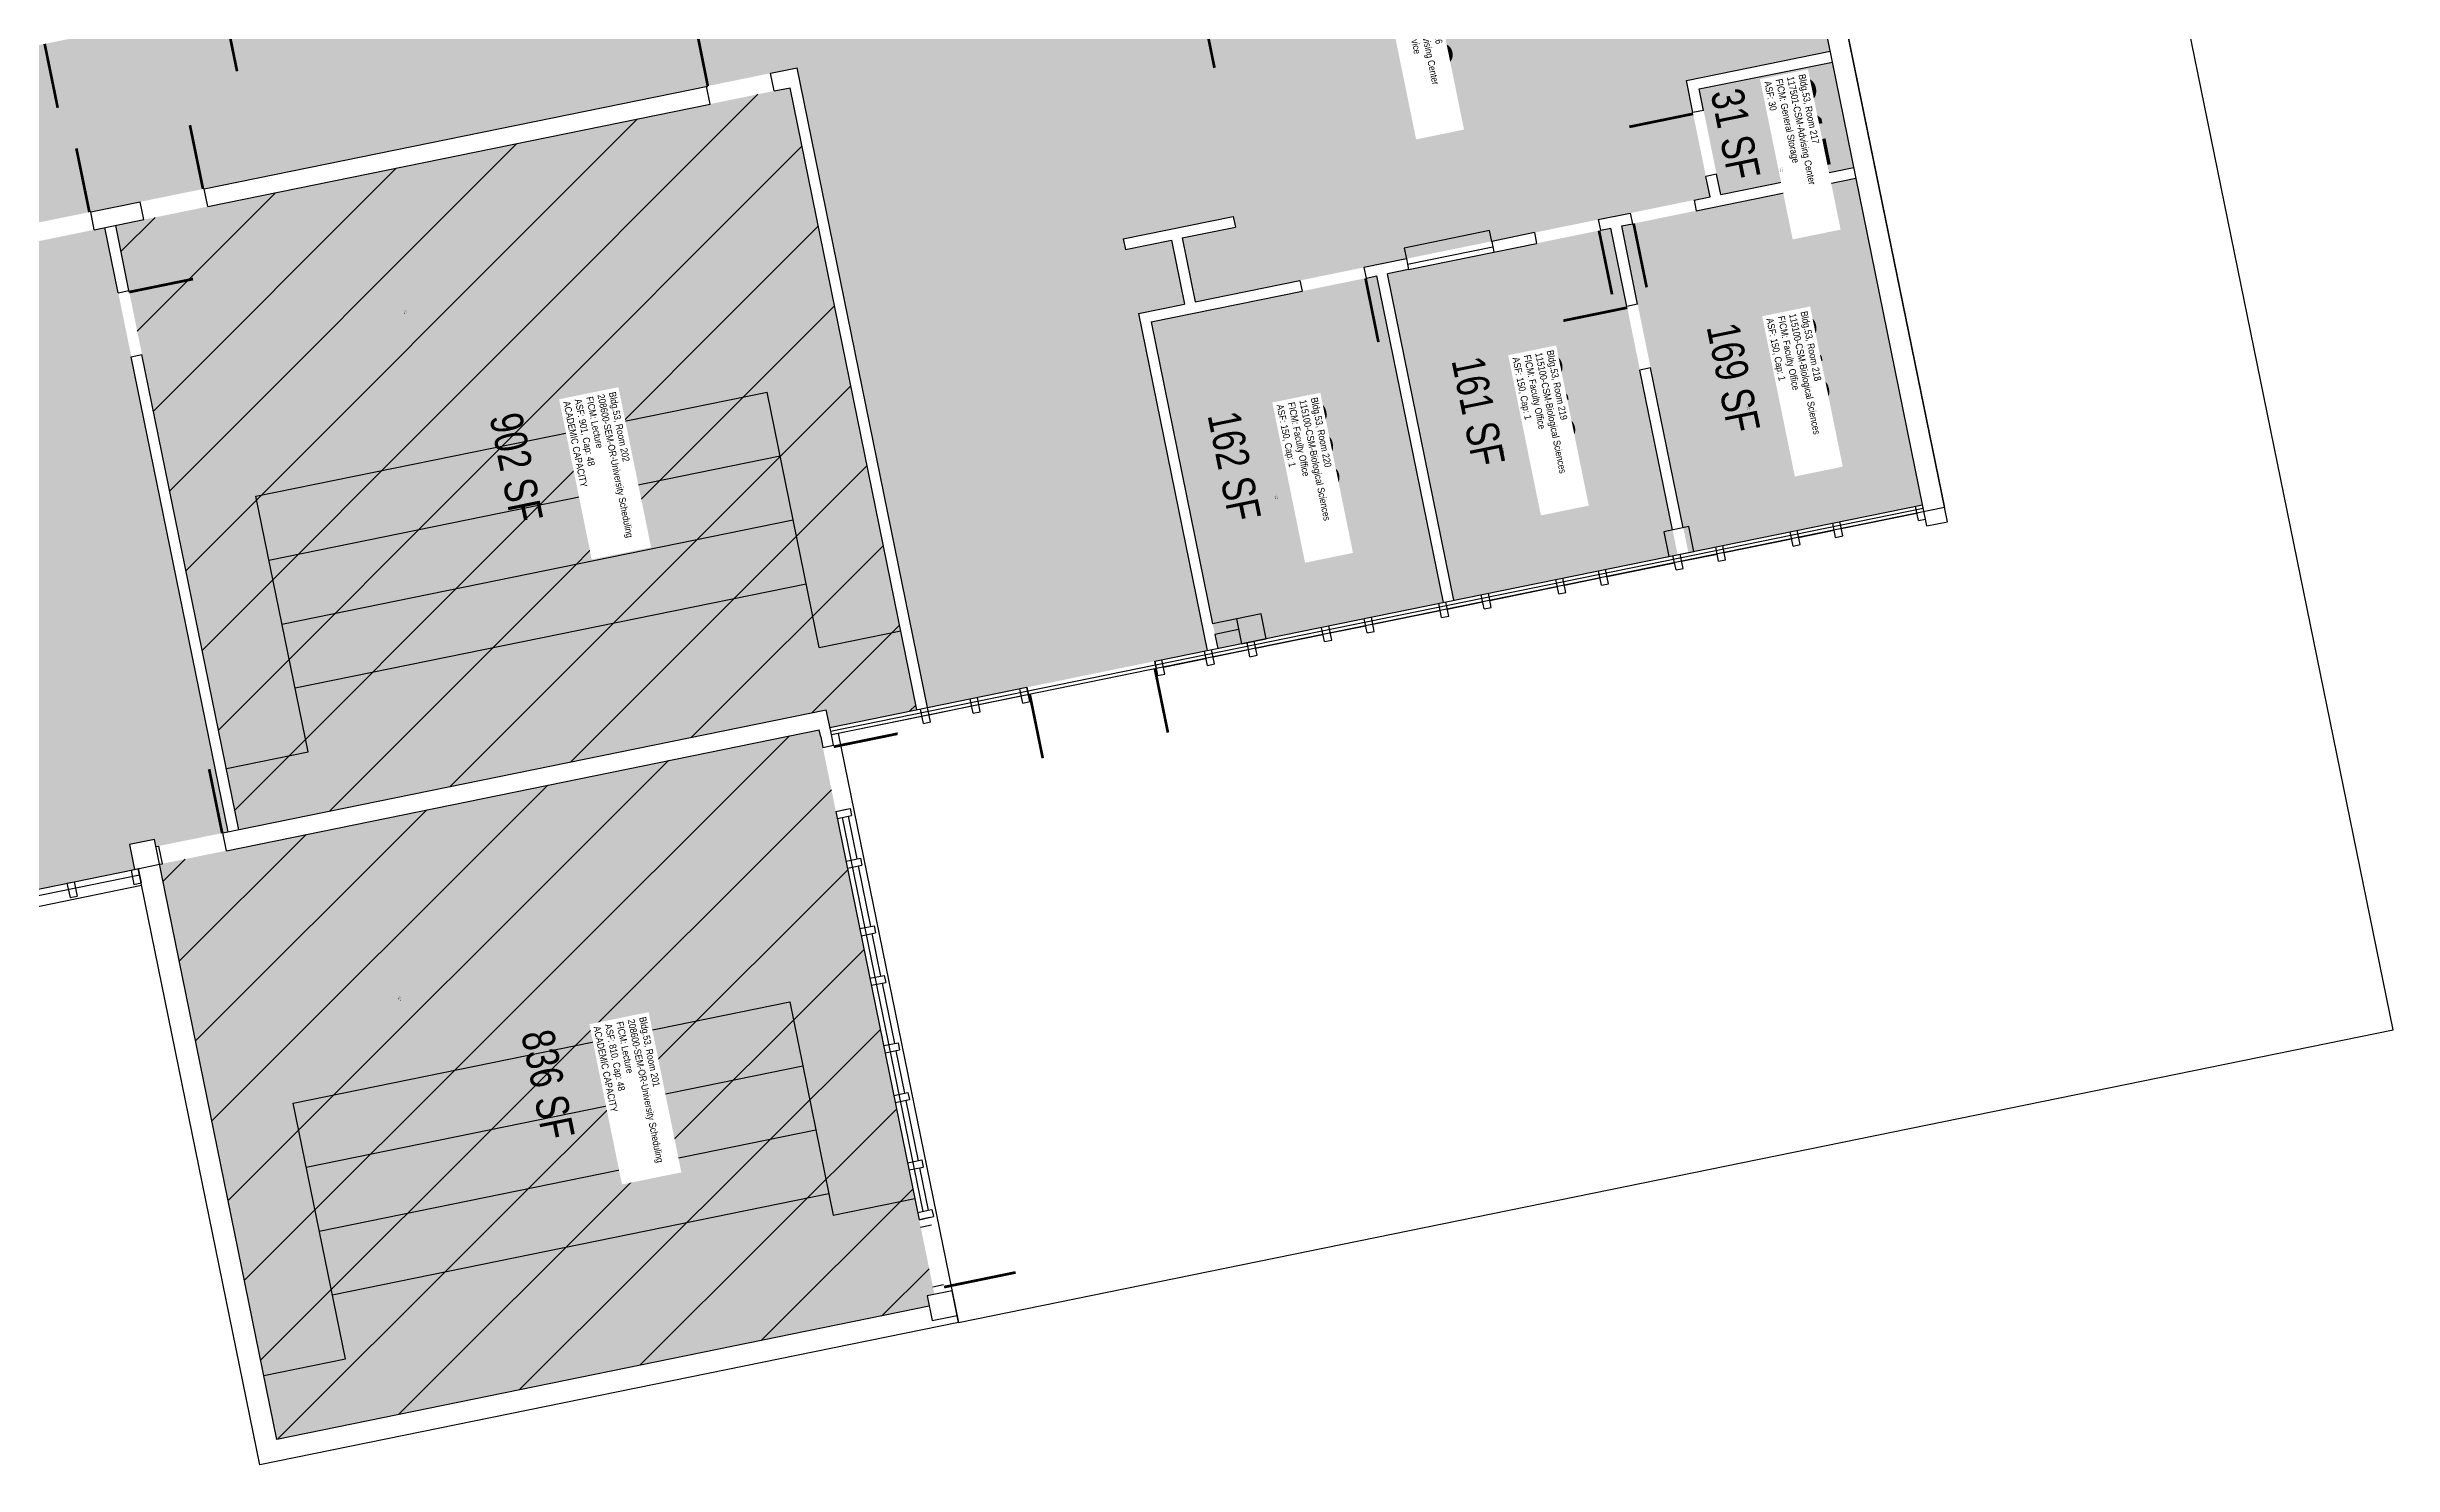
# Model space of a CAD drawing. Header units: inches. Extents: x 69216011 to 69218395, y 27680117 to 27681498.
# Drawn here: x 69217100 to 69218395, y 27680117 to 27680900 of the extents above; entities that cross this region are included whole.
import ezdxf
from ezdxf.enums import TextEntityAlignment as Align

# ---------------------------------------------------------------- set-up
doc = ezdxf.new("R2010")
doc.units = ezdxf.units.IN
doc.header["$LTSCALE"] = 10
doc.header["$MEASUREMENT"] = 0
for name, color, linetype in [('A-DOOR', 2, 'CONTINUOUS'), ('A-FLOR', 3, 'CONTINUOUS'), ('A-GLAZ', 1, 'CONTINUOUS'), ('A-IDEN-RNUM', 7, 'CONTINUOUS'), ('A-IDEN-SNUM', 4, 'CONTINUOUS'), ('A-IDEN-VNUM', 4, 'CONTINUOUS'), ('A-ROOF', 2, 'CONTINUOUS'), ('A-WALL', 5, 'CONTINUOUS'), ('AREA-TEXT', 3, 'CONTINUOUS'), ('Rooms-Capacity', 4, 'CONTINUOUS'), ('Rooms-Category-Color', 7, 'CONTINUOUS'), ('Rooms-College-Color', 7, 'CONTINUOUS'), ('Rooms-Department-Color', 7, 'CONTINUOUS'), ('Rooms-Division-Color', 7, 'CONTINUOUS'), ('Rooms-Information', 7, 'CONTINUOUS')]:
    doc.layers.add(name, color=color, linetype=linetype)
doc.styles.add('CP_AREA', font='arial.ttf', dxfattribs={"height": 15})
doc.styles.add('CP_ROOMSNUMBER', font='arial.ttf', dxfattribs={"height": 1})
doc.styles.add('CP_ROOMVNUMBER', font='arial.ttf', dxfattribs={"width": 0.85, "height": 0.075})
pattern_1 = [(45, (0, 0), (-26.516504294, 26.516504294), [])]

msp = doc.modelspace()

# ---------------------------------------------------------------- hatches: boundary and pattern name
at = {"layer": 'Rooms-Capacity'}
h = msp.add_hatch(dxfattribs=at)
h.set_pattern_fill('ANSI31', color=256, scale=300, style=0)
h.set_pattern_definition(pattern_1)
h.paths.add_polyline_path([(69217510.4, 27680877.8), (69217138.1, 27680801.8), (69217206.1, 27680468.2), (69217530.4, 27680534.4), (69217532.4, 27680524.6), (69217580.4, 27680534.4)])
h = msp.add_hatch(dxfattribs=at)
h.set_pattern_fill('ANSI31', color=256, scale=300, style=0)
h.set_pattern_definition(pattern_1)
h.paths.add_polyline_path([(69217527.3, 27680519.5), (69217526.5, 27680523.4), (69217162.3, 27680449.1), (69217227, 27680131.6), (69217587.2, 27680205.1), (69217586.1, 27680210.9), (69217590.1, 27680211.7)])
at = {"layer": 'Rooms-Category-Color', "true_color": 0xadadad}
msp.add_hatch(color=253, dxfattribs=at).paths.add_polyline_path([(69217649.4, 27681014.3), (69216816.1, 27680844.3), (69216780.8, 27680837.1), (69216385.4, 27680756.5), (69216374.7, 27680809.4), (69216366.1, 27680807.7), (69216330.8, 27680800.5), (69216289.6, 27680792), (69216242.6, 27680782.5), (69216207.1, 27680775.2), (69216171.8, 27680768), (69216162, 27680766), (69216192, 27680619.1), (69217514.3, 27680888.8), (69217586.3, 27680535.6), (69217740.6, 27680567.1), (69217702.7, 27680753.2), (69217728.2, 27680758.4), (69217721, 27680793.7), (69217695.5, 27680788.5), (69217694.3, 27680794.3), (69217755.1, 27680806.7), (69217756.3, 27680800.9), (69217726.9, 27680794.9), (69217734.1, 27680759.6), (69218018.3, 27680817.6), (69218005.2, 27680881.7), (69218084.6, 27680897.9), (69218065.6, 27680991), (69217670.6, 27680910.4)])
at = {"layer": 'Rooms-Category-Color', "true_color": 0xe3c5e1}
msp.add_hatch(color=254, dxfattribs=at).paths.add_polyline_path([(69218085.8, 27680892), (69218012.3, 27680877.1), (69218024.2, 27680818.8), (69218097.7, 27680833.7)])
at = {"layer": 'Rooms-Category-Color', "true_color": 0xffff64}
for points in [[(69217510.4, 27680877.8), (69217138.1, 27680801.8), (69217206.1, 27680468.2), (69217530.4, 27680534.4), (69217532.4, 27680524.6), (69217580.4, 27680534.4)], [(69217132.2, 27680800.6), (69217049.9, 27680783.8), (69217070.3, 27680683.9), (69216762.1, 27680621), (69216811.8, 27680377.6), (69216910.3, 27680397.7), (69216924.1, 27680400.5), (69217148.5, 27680446.3), (69217145.7, 27680460), (69217159.5, 27680462.8), (69217160.3, 27680458.9), (69217200.2, 27680467)], [(69217527.3, 27680519.5), (69217526.5, 27680523.4), (69217162.3, 27680449.1), (69217227, 27680131.6), (69217587.2, 27680205.1), (69217586.1, 27680210.9), (69217590.1, 27680211.7)]]:
    msp.add_hatch(color=51, dxfattribs=at).paths.add_polyline_path(points)
at = {"layer": 'Rooms-Category-Color', "true_color": 0xfa9ba3}
for points in [[(69218098.8, 27680827.9), (69217969.5, 27680801.5), (69218003.5, 27680634.9), (69218006.3, 27680621.2), (69218009.3, 27680621.8), (69218135.6, 27680647.6)], [(69217963.6, 27680800.3), (69217840.2, 27680775.1), (69217876.9, 27680594.9), (69217995.6, 27680619), (69218000.4, 27680620), (69217997.6, 27680633.7)], [(69217834.3, 27680773.9), (69217709.8, 27680748.5), (69217743.7, 27680581.9), (69217746.5, 27680568.3), (69217773.3, 27680573.7), (69217871.1, 27680593.7)]]:
    msp.add_hatch(color=241, dxfattribs=at).paths.add_polyline_path(points)
at = {"layer": 'Rooms-College-Color', "true_color": 0xadadad}
msp.add_hatch(color=253, dxfattribs=at).paths.add_polyline_path([(69217649.4, 27681014.3), (69216816.1, 27680844.3), (69216780.8, 27680837.1), (69216385.4, 27680756.5), (69216374.7, 27680809.4), (69216366.1, 27680807.7), (69216330.8, 27680800.5), (69216289.6, 27680792), (69216242.6, 27680782.5), (69216207.1, 27680775.2), (69216171.8, 27680768), (69216162, 27680766), (69216192, 27680619.1), (69217514.3, 27680888.8), (69217586.3, 27680535.6), (69217740.6, 27680567.1), (69217702.7, 27680753.2), (69217728.2, 27680758.4), (69217721, 27680793.7), (69217695.5, 27680788.5), (69217694.3, 27680794.3), (69217755.1, 27680806.7), (69217756.3, 27680800.9), (69217726.9, 27680794.9), (69217734.1, 27680759.6), (69218018.3, 27680817.6), (69218005.2, 27680881.7), (69218084.6, 27680897.9), (69218065.6, 27680991), (69217670.6, 27680910.4)])
at = {"layer": 'Rooms-College-Color', "true_color": 0xffe090}
for points in [[(69218085.8, 27680892), (69218012.3, 27680877.1), (69218024.2, 27680818.8), (69218097.7, 27680833.7)], [(69218098.8, 27680827.9), (69217969.5, 27680801.5), (69218003.5, 27680634.9), (69218006.3, 27680621.2), (69218009.3, 27680621.8), (69218135.6, 27680647.6)], [(69217132.2, 27680800.6), (69217049.9, 27680783.8), (69217070.3, 27680683.9), (69216762.1, 27680621), (69216811.8, 27680377.6), (69216910.3, 27680397.7), (69216924.1, 27680400.5), (69217148.5, 27680446.3), (69217145.7, 27680460), (69217159.5, 27680462.8), (69217160.3, 27680458.9), (69217200.2, 27680467)], [(69217963.6, 27680800.3), (69217840.2, 27680775.1), (69217876.9, 27680594.9), (69217995.6, 27680619), (69218000.4, 27680620), (69217997.6, 27680633.7)], [(69217834.3, 27680773.9), (69217709.8, 27680748.5), (69217743.7, 27680581.9), (69217746.5, 27680568.3), (69217773.3, 27680573.7), (69217871.1, 27680593.7)]]:
    msp.add_hatch(color=41, dxfattribs=at).paths.add_polyline_path(points)
at = {"layer": 'Rooms-College-Color', "true_color": 0xffff64}
for points in [[(69217510.4, 27680877.8), (69217138.1, 27680801.8), (69217206.1, 27680468.2), (69217530.4, 27680534.4), (69217532.4, 27680524.6), (69217580.4, 27680534.4)], [(69217527.3, 27680519.5), (69217526.5, 27680523.4), (69217162.3, 27680449.1), (69217227, 27680131.6), (69217587.2, 27680205.1), (69217586.1, 27680210.9), (69217590.1, 27680211.7)]]:
    msp.add_hatch(color=51, dxfattribs=at).paths.add_polyline_path(points)
at = {"layer": 'Rooms-Department-Color', "true_color": 0xacacac}
msp.add_hatch(color=253, dxfattribs=at).paths.add_polyline_path([(69217649.4, 27681014.3), (69216816.1, 27680844.3), (69216780.8, 27680837.1), (69216385.4, 27680756.5), (69216374.7, 27680809.4), (69216366.1, 27680807.7), (69216330.8, 27680800.5), (69216289.6, 27680792), (69216242.6, 27680782.5), (69216207.1, 27680775.2), (69216171.8, 27680768), (69216162, 27680766), (69216192, 27680619.1), (69217514.3, 27680888.8), (69217586.3, 27680535.6), (69217740.6, 27680567.1), (69217702.7, 27680753.2), (69217728.2, 27680758.4), (69217721, 27680793.7), (69217695.5, 27680788.5), (69217694.3, 27680794.3), (69217755.1, 27680806.7), (69217756.3, 27680800.9), (69217726.9, 27680794.9), (69217734.1, 27680759.6), (69218018.3, 27680817.6), (69218005.2, 27680881.7), (69218084.6, 27680897.9), (69218065.6, 27680991), (69217670.6, 27680910.4)])
at = {"layer": 'Rooms-Department-Color', "true_color": 0xffe090}
for points in [[(69218085.8, 27680892), (69218012.3, 27680877.1), (69218024.2, 27680818.8), (69218097.7, 27680833.7)], [(69218098.8, 27680827.9), (69217969.5, 27680801.5), (69218003.5, 27680634.9), (69218006.3, 27680621.2), (69218009.3, 27680621.8), (69218135.6, 27680647.6)], [(69217132.2, 27680800.6), (69217049.9, 27680783.8), (69217070.3, 27680683.9), (69216762.1, 27680621), (69216811.8, 27680377.6), (69216910.3, 27680397.7), (69216924.1, 27680400.5), (69217148.5, 27680446.3), (69217145.7, 27680460), (69217159.5, 27680462.8), (69217160.3, 27680458.9), (69217200.2, 27680467)], [(69217963.6, 27680800.3), (69217840.2, 27680775.1), (69217876.9, 27680594.9), (69217995.6, 27680619), (69218000.4, 27680620), (69217997.6, 27680633.7)], [(69217834.3, 27680773.9), (69217709.8, 27680748.5), (69217743.7, 27680581.9), (69217746.5, 27680568.3), (69217773.3, 27680573.7), (69217871.1, 27680593.7)]]:
    msp.add_hatch(color=41, dxfattribs=at).paths.add_polyline_path(points)
at = {"layer": 'Rooms-Department-Color', "true_color": 0x003fff}
for points in [[(69217510.4, 27680877.8), (69217138.1, 27680801.8), (69217206.1, 27680468.2), (69217530.4, 27680534.4), (69217532.4, 27680524.6), (69217580.4, 27680534.4)], [(69217527.3, 27680519.5), (69217526.5, 27680523.4), (69217162.3, 27680449.1), (69217227, 27680131.6), (69217587.2, 27680205.1), (69217586.1, 27680210.9), (69217590.1, 27680211.7)]]:
    msp.add_hatch(color=160, dxfattribs=at).paths.add_polyline_path(points)
at = {"layer": 'Rooms-Division-Color', "true_color": 0xadadad}
msp.add_hatch(color=253, dxfattribs=at).paths.add_polyline_path([(69217649.4, 27681014.3), (69216816.1, 27680844.3), (69216780.8, 27680837.1), (69216385.4, 27680756.5), (69216374.7, 27680809.4), (69216366.1, 27680807.7), (69216330.8, 27680800.5), (69216289.6, 27680792), (69216242.6, 27680782.5), (69216207.1, 27680775.2), (69216171.8, 27680768), (69216162, 27680766), (69216192, 27680619.1), (69217514.3, 27680888.8), (69217586.3, 27680535.6), (69217740.6, 27680567.1), (69217702.7, 27680753.2), (69217728.2, 27680758.4), (69217721, 27680793.7), (69217695.5, 27680788.5), (69217694.3, 27680794.3), (69217755.1, 27680806.7), (69217756.3, 27680800.9), (69217726.9, 27680794.9), (69217734.1, 27680759.6), (69218018.3, 27680817.6), (69218005.2, 27680881.7), (69218084.6, 27680897.9), (69218065.6, 27680991), (69217670.6, 27680910.4)])
at = {"layer": 'Rooms-Division-Color', "true_color": 0xffe090}
for points in [[(69218085.8, 27680892), (69218012.3, 27680877.1), (69218024.2, 27680818.8), (69218097.7, 27680833.7)], [(69218098.8, 27680827.9), (69217969.5, 27680801.5), (69218003.5, 27680634.9), (69218006.3, 27680621.2), (69218009.3, 27680621.8), (69218135.6, 27680647.6)], [(69217132.2, 27680800.6), (69217049.9, 27680783.8), (69217070.3, 27680683.9), (69216762.1, 27680621), (69216811.8, 27680377.6), (69216910.3, 27680397.7), (69216924.1, 27680400.5), (69217148.5, 27680446.3), (69217145.7, 27680460), (69217159.5, 27680462.8), (69217160.3, 27680458.9), (69217200.2, 27680467)], [(69217963.6, 27680800.3), (69217840.2, 27680775.1), (69217876.9, 27680594.9), (69217995.6, 27680619), (69218000.4, 27680620), (69217997.6, 27680633.7)], [(69217834.3, 27680773.9), (69217709.8, 27680748.5), (69217743.7, 27680581.9), (69217746.5, 27680568.3), (69217773.3, 27680573.7), (69217871.1, 27680593.7)]]:
    msp.add_hatch(color=41, dxfattribs=at).paths.add_polyline_path(points)
at = {"layer": 'Rooms-Division-Color', "true_color": 0x003fff}
for points in [[(69217510.4, 27680877.8), (69217138.1, 27680801.8), (69217206.1, 27680468.2), (69217530.4, 27680534.4), (69217532.4, 27680524.6), (69217580.4, 27680534.4)], [(69217527.3, 27680519.5), (69217526.5, 27680523.4), (69217162.3, 27680449.1), (69217227, 27680131.6), (69217587.2, 27680205.1), (69217586.1, 27680210.9), (69217590.1, 27680211.7)]]:
    msp.add_hatch(color=160, dxfattribs=at).paths.add_polyline_path(points)

# ---------------------------------------------------------------- linework, layer by layer
at = {"layer": 'A-DOOR'}
for points in [[(69217197.9, 27680922.2, 1.5, 1.5, 0), (69217205.1, 27680886.9, 0, 0, 0), (69217204.4, 27680886.8, 0, 0, 0.414214), (69217232.5, 27680929.3, 0, 0, 0.414214)], [(69217737.5, 27680924.1, 1.5, 1.5, 0), (69217744.7, 27680888.8, 0, 0, 0), (69217745.4, 27680889, 0, 0, -0.414214), (69217702.9, 27680917, 0, 0, -0.414214)], [(69217098.9, 27680902, 1.5, 1.5, 0), (69217106.1, 27680866.7, 0, 0, 0), (69217105.3, 27680866.6, 0, 0, 0.414214), (69217133.4, 27680909.1, 0, 0, 0.414214)], [(69217465, 27680878.7, 1.5, 1.5, 0), (69217457.9, 27680914, 0, 0, 0), (69217457.1, 27680913.8, 0, 0, -0.414214), (69217499.6, 27680885.8, 0, 0, -0.414214)], [(69217186.3, 27680821.9, 1.5, 1.5, 0), (69217179.1, 27680857.1, 0, 0, 0), (69217179.8, 27680857.3, 0, 0, 0.414214), (69217151.7, 27680814.8, 0, 0, 0.414214)], [(69218008.9, 27680863.4, 1.5, 1.5, 0), (69217973.7, 27680856.2, 0, 0, 0), (69217973.5, 27680856.9, 0, 0, 0.414214), (69218016, 27680828.8, 0, 0, 0.414214)], [(69217123.6, 27680809.1, 1.5, 1.5, 0), (69217116.4, 27680844.3, 0, 0, 0), (69217117.1, 27680844.5, 0, 0, 0.414214), (69217089, 27680802, 0, 0, 0.414214)], [(69217976.1, 27680802.8, 1.5, 1.5, 0), (69217983.3, 27680767.6, 0, 0, 0), (69217982.6, 27680767.4, 0, 0, 0.414214), (69218010.7, 27680809.9, 0, 0, 0.414214)], [(69217957, 27680798.9, 1.5, 1.5, 0), (69217964.2, 27680763.7, 0, 0, 0), (69217965, 27680763.8, 0, 0, -0.414214), (69217922.5, 27680791.9, 0, 0, -0.414214)], [(69217145.6, 27680765, 1.5, 1.5, 0), (69217180.8, 27680772.2, 0, 0, 0), (69217180.7, 27680773, 0, 0, -0.414214), (69217152.6, 27680730.5, 0, 0, -0.414214)], [(69217828.1, 27680772.6, 1.5, 1.5, 0), (69217835.2, 27680737.4, 0, 0, 0), (69217836, 27680737.5, 0, 0, -0.414214), (69217793.5, 27680765.6, 0, 0, -0.414214)], [(69217972.6, 27680756.4, 1.5, 1.5, 0), (69217937.3, 27680749.2, 0, 0, 0), (69217937.2, 27680749.9, 0, 0, 0.414214), (69217979.6, 27680721.9, 0, 0, 0.414214)], [(69217711.8, 27680557.1, 1.5, 1.5, 0), (69217719, 27680521.8, 0, 0, 0), (69217719.7, 27680522, 0, 0, -0.414214), (69217677.3, 27680550, 0, 0, -0.414214)], [(69217642.7, 27680543, 1.5, 1.5, 0), (69217649.9, 27680507.7, 0, 0, 0), (69217649.2, 27680507.6, 0, 0, 0.414214), (69217677.3, 27680550, 0, 0, 0.414214)], [(69217534.5, 27680514, 1.5, 1.5, 0), (69217569.8, 27680521.2, 0, 0, 0), (69217569.7, 27680522, 0, 0, -0.414214), (69217541.6, 27680479.5, 0, 0, -0.414214)], [(69217196.9, 27680466.3, 1.5, 1.5, 0), (69217189.7, 27680501.6, 0, 0, 0), (69217190.4, 27680501.7, 0, 0, 0.414214), (69217162.3, 27680459.2, 0, 0, 0.414214)], [(69217595.4, 27680215.7, 1.5, 1.5, 0), (69217634.9, 27680223.8, 0, 0, 0), (69217635.1, 27680223, 0, 0, 0.450018), (69217588.4, 27680250, 0, 0, 0.414214)]]:
    msp.add_lwpolyline(points, format="xyseb", dxfattribs=at)
at = {"layer": 'A-FLOR'}
for p, q in [((69217215.5, 27680652.3), (69217497.7, 27680709.8)), ((69217526.5, 27680568.7), (69217497.7, 27680709.8)), ((69217222.7, 27680617), (69217504.9, 27680674.6)), ((69217244.3, 27680511.2), (69217215.5, 27680652.3)), ((69217229.9, 27680581.7), (69217512.1, 27680639.3)), ((69217237.1, 27680546.5), (69217519.3, 27680604)), ((69217526.5, 27680568.7), (69217571.6, 27680577.9)), ((69217199.2, 27680502), (69217244.3, 27680511.2)), ((69217236.1, 27680317.2), (69217510.2, 27680373.1)), ((69217510.2, 27680373.1), (69217534.2, 27680255.5)), ((69217243.3, 27680281.9), (69217517.4, 27680337.8)), ((69217264.9, 27680176.1), (69217236.1, 27680317.2)), ((69217250.5, 27680246.6), (69217524.6, 27680302.5)), ((69217257.7, 27680211.4), (69217531.8, 27680267.3)), ((69217534.2, 27680255.5), (69217579.3, 27680264.7)), ((69217219.8, 27680166.9), (69217264.9, 27680176.1))]:
    msp.add_line(p, q, dxfattribs=at)
at = {"layer": 'A-GLAZ'}
for p, q in [((69217896.6, 27680798.9), (69217849.5, 27680789.3)), ((69217897.8, 27680793), (69217896.6, 27680798.9)), ((69217849.5, 27680789.3), (69217850.7, 27680783.4)), ((69217851.3, 27680780.4), (69217898.4, 27680790)), ((69217851.9, 27680777.5), (69217899, 27680787.1)), ((69217711.7, 27680561.2), (69218135.6, 27680647.6)), ((69218137.2, 27680639.7), (69218135.6, 27680647.6)), ((69217532.8, 27680522.6), (69218136, 27680645.7)), ((69218087.6, 27680629.6), (69218086, 27680637.5)), ((69218091.6, 27680630.4), (69218089.9, 27680638.3)), ((69218090.7, 27680634.4), (69218132.5, 27680642.9)), ((69218133.3, 27680638.9), (69218131.7, 27680646.8)), ((69218133.3, 27680638.9), (69218137.2, 27680639.7)), ((69218023, 27680616.4), (69218021.4, 27680624.3)), ((69218026.9, 27680617.2), (69218025.3, 27680625.1)), ((69218026.1, 27680621.2), (69218063.3, 27680628.8)), ((69218064.1, 27680624.8), (69218062.5, 27680632.7)), ((69218064.1, 27680624.8), (69218068, 27680625.6)), ((69218068, 27680625.6), (69218066.4, 27680633.5)), ((69218067.2, 27680629.6), (69218086.8, 27680633.6)), ((69218087.6, 27680629.6), (69218091.6, 27680630.4)), ((69217958.3, 27680603.2), (69217956.7, 27680611.1)), ((69217962.2, 27680604), (69217960.6, 27680611.9)), ((69217961.4, 27680608), (69217998.6, 27680615.6)), ((69217999.5, 27680611.6), (69217997.8, 27680619.5)), ((69217999.5, 27680611.6), (69218003.4, 27680612.4)), ((69218003.4, 27680612.4), (69218001.8, 27680620.3)), ((69218002.6, 27680616.4), (69218022.2, 27680620.4)), ((69218002.6, 27680616.4), (69218022.2, 27680620.4)), ((69218023, 27680616.4), (69218026.9, 27680617.2)), ((69217893.6, 27680590.1), (69217892, 27680597.9)), ((69217897.5, 27680590.9), (69217895.9, 27680598.7)), ((69217896.7, 27680594.8), (69217934, 27680602.4)), ((69217934.8, 27680598.4), (69217933.2, 27680606.3)), ((69217934.8, 27680598.4), (69217938.7, 27680599.2)), ((69217938.7, 27680599.2), (69217937.1, 27680607.1)), ((69217937.9, 27680603.2), (69217957.5, 27680607.2)), ((69217937.9, 27680603.2), (69217957.5, 27680607.2)), ((69217958.3, 27680603.2), (69217962.2, 27680604)), ((69217829, 27680576.9), (69217827.4, 27680584.7)), ((69217832.9, 27680577.7), (69217831.3, 27680585.5)), ((69217832.1, 27680581.6), (69217869.3, 27680589.2)), ((69217870.1, 27680585.3), (69217868.5, 27680593.1)), ((69217870.1, 27680585.3), (69217874, 27680586.1)), ((69217874, 27680586.1), (69217872.4, 27680593.9)), ((69217873.2, 27680590), (69217892.8, 27680594)), ((69217893.6, 27680590.1), (69217897.5, 27680590.9)), ((69217764.3, 27680563.7), (69217762.7, 27680571.5)), ((69217768.2, 27680564.5), (69217766.6, 27680572.3)), ((69217767.4, 27680568.4), (69217804.6, 27680576)), ((69217805.4, 27680572.1), (69217803.8, 27680579.9)), ((69217805.4, 27680572.1), (69217809.4, 27680572.9)), ((69217809.4, 27680572.9), (69217807.8, 27680580.7)), ((69217808.6, 27680576.8), (69217828.2, 27680580.8)), ((69217829, 27680576.9), (69217832.9, 27680577.7)), ((69217713.3, 27680553.3), (69217711.7, 27680561.2)), ((69217717.3, 27680554.1), (69217715.7, 27680562)), ((69217716.5, 27680558), (69217740, 27680562.8)), ((69217740.8, 27680558.9), (69217739.2, 27680566.8)), ((69217740.8, 27680558.9), (69217744.7, 27680559.7)), ((69217744.7, 27680559.7), (69217743.1, 27680567.6)), ((69217743.9, 27680563.6), (69217763.5, 27680567.6)), ((69217764.3, 27680563.7), (69217768.2, 27680564.5)), ((69217532.4, 27680524.6), (69217641.2, 27680546.8)), ((69217638.9, 27680538.1), (69217637.3, 27680546)), ((69217642.8, 27680538.9), (69217641.2, 27680546.8)), ((69217713.3, 27680553.3), (69217717.3, 27680554.1)), ((69217584, 27680526.9), (69217582.4, 27680534.8)), ((69217587.9, 27680527.7), (69217586.3, 27680535.6)), ((69217587.1, 27680531.7), (69217610.6, 27680536.5)), ((69217611.5, 27680532.5), (69217609.8, 27680540.4)), ((69217611.5, 27680532.5), (69217615.4, 27680533.3)), ((69217615.4, 27680533.3), (69217613.8, 27680541.2)), ((69217614.6, 27680537.3), (69217638.1, 27680542.1)), ((69217638.9, 27680538.1), (69217642.8, 27680538.9)), ((69217533.2, 27680520.7), (69217583.2, 27680530.9)), ((69217584, 27680526.9), (69217587.9, 27680527.7)), ((69217535.7, 27680478.3), (69217543.6, 27680479.9)), ((69217543.6, 27680479.9), (69217544.4, 27680476)), ((69217535.7, 27680478.3), (69217581.7, 27680252.9)), ((69217536.5, 27680474.4), (69217544.4, 27680476)), ((69217583.8, 27680257.5), (69217539.4, 27680475)), ((69217542.4, 27680475.6), (69217547.2, 27680452.1)), ((69216187.5, 27680246.8), (69217151.2, 27680443.3)), ((69216204, 27680253.6), (69217148.5, 27680446.3)), ((69217146.6, 27680445.9), (69217150.5, 27680446.7)), ((69217146.6, 27680445.9), (69217148.2, 27680438)), ((69217150.5, 27680446.7), (69217152.1, 27680438.8)), ((69217541.3, 27680450.9), (69217549.2, 27680452.5)), ((69217542.1, 27680447), (69217550, 27680448.6)), ((69217548, 27680448.2), (69217554.8, 27680414.8)), ((69217549.2, 27680452.5), (69217550, 27680448.6)), ((69216178.4, 27680238.8), (69217152.4, 27680437.5)), ((69217111.2, 27680438.6), (69217115.2, 27680439.4)), ((69217111.2, 27680438.6), (69217112.9, 27680430.7)), ((69217112.9, 27680430.7), (69217116.8, 27680431.5)), ((69217115.2, 27680439.4), (69217116.8, 27680431.5)), ((69217148.2, 27680438), (69217152.1, 27680438.8)), ((69217548.9, 27680413.6), (69217556.8, 27680415.2)), ((69217556.8, 27680415.2), (69217557.6, 27680411.3)), ((69217549.7, 27680409.7), (69217557.6, 27680411.3)), ((69217555.6, 27680410.9), (69217560.4, 27680387.4)), ((69217554.5, 27680386.2), (69217562.4, 27680387.8)), ((69217555.3, 27680382.3), (69217563.2, 27680383.9)), ((69217561.2, 27680383.5), (69217568, 27680350.2)), ((69217562.4, 27680387.8), (69217563.2, 27680383.9)), ((69217562.1, 27680349), (69217570, 27680350.6)), ((69217570, 27680350.6), (69217570.8, 27680346.7)), ((69217562.9, 27680345), (69217570.8, 27680346.7)), ((69217568.8, 27680346.2), (69217573.6, 27680322.7)), ((69217567.7, 27680321.5), (69217575.5, 27680323.1)), ((69217568.5, 27680317.6), (69217576.3, 27680319.2)), ((69217574.3, 27680318.8), (69217581.1, 27680285.5)), ((69217575.5, 27680323.1), (69217576.3, 27680319.2)), ((69217575.3, 27680284.3), (69217583.1, 27680285.9)), ((69217583.1, 27680285.9), (69217583.9, 27680282)), ((69217576.1, 27680280.4), (69217583.9, 27680282)), ((69217581.9, 27680281.6), (69217586.7, 27680258.1)), ((69217581.9, 27680281.6), (69217586.7, 27680258.1)), ((69217580.9, 27680256.9), (69217586.7, 27680258.1)), ((69217581.7, 27680252.9), (69217589.5, 27680254.6)), ((69217586.7, 27680258.1), (69217588.7, 27680258.5)), ((69217588.7, 27680258.5), (69217589.5, 27680254.6))]:
    msp.add_line(p, q, dxfattribs=at)
at = {"layer": 'A-ROOF'}
msp.add_lwpolyline([(69218274.9, 27680948.4), (69218093.5, 27680911.5), (69218147.7, 27680646), (69217537, 27680521.4), (69217603.4, 27680196.1), (69218395.4, 27680357.7)], close=True, dxfattribs=at)
at = {"layer": 'A-WALL'}
for p, q in [((69218138, 27680635.9), (69218081.2, 27680914.6)), ((69218149.3, 27680638.2), (69218092.4, 27680916.9)), ((69218005.2, 27680881.7), (69218084.6, 27680897.9)), ((69217499.6, 27680885.8), (69217514.3, 27680888.8)), ((69217501.6, 27680876), (69217499.6, 27680885.8)), ((69217586.3, 27680535.6), (69217514.3, 27680888.8)), ((69218008.8, 27680864.1), (69218005.2, 27680881.7)), ((69218012.3, 27680877.1), (69218085.8, 27680892)), ((69217187, 27680822), (69217465, 27680878.7)), ((69217189, 27680812.2), (69217466.3, 27680868.8)), ((69217466.3, 27680868.8), (69217464.3, 27680878.6)), ((69217501.6, 27680876), (69217510.4, 27680877.8)), ((69217580.4, 27680534.4), (69217510.4, 27680877.8)), ((69218014.7, 27680865.3), (69218012.3, 27680877.1)), ((69218014.7, 27680865.3), (69218008.8, 27680864.1)), ((69218021.9, 27680830), (69218016, 27680828.8)), ((69218024.2, 27680818.8), (69218021.9, 27680830)), ((69218024.2, 27680818.8), (69218097.7, 27680833.7)), ((69217189, 27680812.2), (69217187, 27680822)), ((69218009.5, 27680815.8), (69218018.3, 27680817.6)), ((69218010.7, 27680809.9), (69218098.8, 27680827.9)), ((69218018.3, 27680817.6), (69218016, 27680828.8)), ((69217124.3, 27680809.2), (69217151.7, 27680814.8)), ((69217126.3, 27680799.4), (69217124.3, 27680809.2)), ((69217126.3, 27680799.4), (69217153.7, 27680805)), ((69217153.7, 27680805), (69217151.7, 27680814.8)), ((69217694.3, 27680794.3), (69217755.1, 27680806.7)), ((69217755.1, 27680806.7), (69217756.3, 27680800.9)), ((69217956.6, 27680805), (69217974.2, 27680808.6)), ((69217956.6, 27680805), (69217957.8, 27680799.1)), ((69217974.2, 27680808.6), (69217975.4, 27680802.7)), ((69218009.5, 27680815.8), (69218010.7, 27680809.9)), ((69217139.5, 27680764.6), (69217132.2, 27680800.6)), ((69217145.6, 27680765), (69217138.1, 27680801.8)), ((69217694.3, 27680794.3), (69217695.5, 27680788.5)), ((69217695.5, 27680788.5), (69217721, 27680793.7)), ((69217721, 27680793.7), (69217728.2, 27680758.4)), ((69217726.9, 27680794.9), (69217756.3, 27680800.9)), ((69217726.9, 27680794.9), (69217734.1, 27680759.6)), ((69217921.3, 27680797.8), (69217897.8, 27680793)), ((69217897.8, 27680793), (69217899, 27680787.1)), ((69217899, 27680787.1), (69217922.5, 27680791.9)), ((69217921.3, 27680797.8), (69217922.5, 27680791.9)), ((69217957.8, 27680799.1), (69217963.6, 27680800.3)), ((69217972.4, 27680757.1), (69217963.6, 27680800.3)), ((69217969.5, 27680801.5), (69217975.4, 27680802.7)), ((69217978.3, 27680758.3), (69217969.5, 27680801.5)), ((69217850.7, 27680783.4), (69217827.2, 27680778.6)), ((69217827.2, 27680778.6), (69217828.4, 27680772.7)), ((69217851.9, 27680777.5), (69217840.2, 27680775.1)), ((69217850.7, 27680783.4), (69217851.9, 27680777.5)), ((69217139.5, 27680764.6), (69217145.4, 27680765.8)), ((69217709.8, 27680748.5), (69217793.1, 27680765.5)), ((69217734.1, 27680759.6), (69217791.9, 27680771.4)), ((69217791.9, 27680771.4), (69217793.1, 27680765.5)), ((69217828.4, 27680772.7), (69217834.3, 27680773.9)), ((69217871.1, 27680593.7), (69217834.3, 27680773.9)), ((69217876.9, 27680594.9), (69217840.2, 27680775.1)), ((69217702.7, 27680753.2), (69217728.2, 27680758.4)), ((69217702.7, 27680753.2), (69217740.6, 27680567.1)), ((69217978.3, 27680758.3), (69217972.4, 27680757.1)), ((69217709.8, 27680748.5), (69217743.7, 27680581.9)), ((69217146.7, 27680729.3), (69217152.6, 27680730.5)), ((69217200.2, 27680467), (69217146.7, 27680729.3)), ((69217206.1, 27680468.2), (69217152.6, 27680730.5)), ((69217985.5, 27680723.1), (69217979.6, 27680721.9)), ((69217997.6, 27680633.7), (69217979.6, 27680721.9)), ((69218003.5, 27680634.9), (69217985.5, 27680723.1)), ((69218006.5, 27680635.5), (69217992.8, 27680632.7)), ((69218009.3, 27680621.8), (69218006.5, 27680635.5)), ((69218138, 27680635.9), (69218149.3, 27680638.2)), ((69217992.8, 27680632.7), (69217995.6, 27680619)), ((69217995.6, 27680619), (69218009.3, 27680621.8)), ((69217770.5, 27680587.4), (69217743.7, 27680581.9)), ((69217756.8, 27680584.6), (69217759.6, 27680570.8)), ((69217773.3, 27680573.6), (69217770.5, 27680587.4)), ((69217758, 27680578.7), (69217744.9, 27680576)), ((69217744.9, 27680576), (69217746.5, 27680568.3)), ((69217759.6, 27680570.8), (69217773.3, 27680573.6)), ((69217711.7, 27680561.2), (69217713.3, 27680553.3)), ((69217641.2, 27680546.8), (69217642.8, 27680538.9)), ((69217197.2, 27680466.4), (69217530.4, 27680534.4)), ((69217533.2, 27680520.7), (69217530.4, 27680534.4)), ((69217199.2, 27680456.6), (69217526.5, 27680523.4)), ((69217527.3, 27680519.5), (69217526.5, 27680523.4)), ((69217527.3, 27680519.5), (69217528.5, 27680513.6)), ((69217534.4, 27680514.8), (69217533.2, 27680520.7)), ((69217528.5, 27680513.6), (69217534.4, 27680514.8)), ((69217528.5, 27680513.6), (69217534.4, 27680514.8)), ((69217535.7, 27680478.3), (69217541.6, 27680479.5)), ((69217199.2, 27680456.6), (69217197.2, 27680466.4)), ((69217159.5, 27680462.8), (69217145.7, 27680460)), ((69217145.7, 27680460), (69217148.5, 27680446.3)), ((69217227, 27680131.6), (69217159.5, 27680462.8)), ((69217160.3, 27680458.9), (69217162, 27680459.2)), ((69217164, 27680449.4), (69217162, 27680459.2)), ((69217148.5, 27680446.3), (69217162.3, 27680449.1)), ((69217217.6, 27680117.5), (69217150.5, 27680446.7)), ((69217162.3, 27680449.1), (69217164, 27680449.4)), ((69217587.6, 27680254.1), (69217581.7, 27680252.9)), ((69217582.5, 27680248.8), (69217588.4, 27680250)), ((69217599.8, 27680213.7), (69217586.1, 27680210.9)), ((69217586.1, 27680210.9), (69217588.9, 27680197.2)), ((69217589.2, 27680215.9), (69217595.1, 27680217.1)), ((69217603.4, 27680196.1), (69217599.8, 27680213.7)), ((69217603.4, 27680196.1), (69217217.6, 27680117.5)), ((69217587.2, 27680205.1), (69217227, 27680131.6)), ((69217588.9, 27680197.2), (69217602.6, 27680200))]:
    msp.add_line(p, q, dxfattribs=at)

# ---------------------------------------------------------------- texts
at = {"layer": 'A-IDEN-RNUM', "style": 'CP_ROOMSNUMBER'}
for s, p in [('0217-00', (69218056.8, 27680833.1)), ('0202-00', (69217297.1, 27680754.7)), ('0218-00', (69218038.5, 27680701.9)), ('0219-00', (69217902.9, 27680678.1)), ('0220-00', (69217777.9, 27680652.6)), ('0201-00', (69217293.8, 27680375.6))]:
    msp.add_text(s, height=0.36, rotation=281.53, dxfattribs=at).set_placement(p)
at = {"layer": 'A-IDEN-SNUM', "style": 'CP_ROOMSNUMBER'}
for s, p in [('0530021700', (69218057.7, 27680833.9)), ('0530020200', (69217298, 27680755.5)), ('0530021800', (69218039.3, 27680702.7)), ('0530021900', (69217903.7, 27680678.9)), ('0530022000', (69217778.8, 27680653.4)), ('0530020100', (69217294.7, 27680376.4))]:
    msp.add_text(s, height=0.36, rotation=281.53, dxfattribs=at).set_placement(p)
at = {"layer": 'A-IDEN-VNUM', "style": 'CP_ROOMVNUMBER', "width": 0.85}
for s, p in [('216', (69217840.2, 27680936.2)), ('217', (69218048.1, 27680881)), ('218', (69218048.2, 27680749.9)), ('219', (69217908, 27680728.4)), ('202', (69217385.1, 27680704.3)), ('220 ', (69217777.8, 27680702.3)), ('201 ', (69217401.8, 27680359.3))]:
    msp.add_text(s, height=27, rotation=281.5288, dxfattribs=at).set_placement(p)
at = {"layer": 'AREA-TEXT', "style": 'CP_AREA', "width": 0.75}
for s, p in [('31 SF', (69218032.4, 27680852.2)), ('169 SF', (69218031.2, 27680717.7)), ('161 SF', (69217890.4, 27680699.2)), ('902 SF', (69217359.3, 27680668.1)), ('162 SF', (69217755.7, 27680668.9)), ('836 SF', (69217376.8, 27680327.5))]:
    msp.add_text(s, height=18, rotation=281.5288, dxfattribs=at).set_placement(p, align=Align.MIDDLE_CENTER)

# ---------------------------------------------------------------- next in the draw order: texts
at = {"layer": 'Rooms-Information', "width": 86.4, "attachment_point": 7, "rotation": 281.5288, "style": 'CP_ROOMVNUMBER', "bg_fill": 3, "box_fill_scale": 1.5, "bg_fill_color": 256, "bg_fill_true_color": 13158600, "bg_fill_transparency": 0}
for s, insert, char_height in [('Bldg.53, Room 216^M^J117501-CSM-Advising Center^M^JFICM: Office Service^M^JASF: 44', (69217840.2, 27680936.2), 3.857), ('Bldg.53, Room 217^M^J117501-CSM-Advising Center^M^JFICM: General Storage^M^JASF: 30', (69218048.1, 27680881), 3.857), ('Bldg.53, Room 218^M^J115100-CSM-Biological Sciences^M^JFICM: Faculty Office^M^JASF: 150, Cap: 1', (69218048.2, 27680749.9), 3.857), ('Bldg.53, Room 219^M^J115100-CSM-Biological Sciences^M^JFICM: Faculty Office^M^JASF: 150, Cap: 1', (69217908, 27680728.4), 3.857), ('Bldg.53, Room 202^M^J208600-SEM-OR-University Scheduling^M^JFICM: Lecture^M^JASF: 901, Cap: 48^M^JACADEMIC CAPACITY', (69217385.1, 27680704.3), 3.8571), ('Bldg.53, Room 220^M^J115100-CSM-Biological Sciences^M^JFICM: Faculty Office^M^JASF: 150, Cap: 1', (69217777.8, 27680702.3), 3.857), ('Bldg.53, Room 201^M^J208600-SEM-OR-University Scheduling^M^JFICM: Lecture^M^JASF: 810, Cap: 48^M^JACADEMIC CAPACITY', (69217401.8, 27680359.3), 3.8571)]:
    msp.add_mtext(s, dxfattribs=dict(at, insert=insert, char_height=char_height))

doc.saveas('drawing.dxf')
